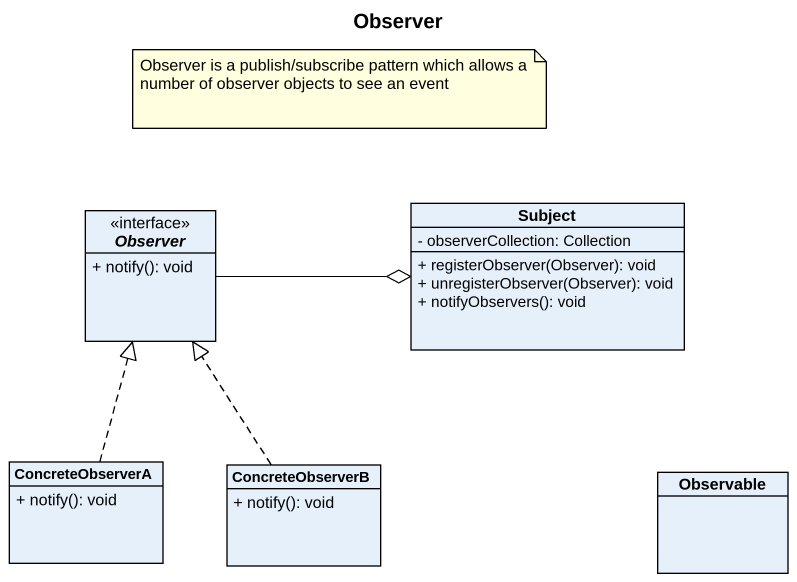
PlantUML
@startuml
title Observer
hide circle
hide empty members
skinparam classAttributeIconSize 0
interface Observer <<interface>> {
  + notify(): void
}
class Subject {
  - observerCollection: Collection
  + registerObserver(Observer): void
  + unregisterObserver(Observer): void
  + notifyObservers(): void
}
class ConcreteObserverA {
  + notify(): void
}
class ConcreteObserverB {
  + notify(): void
}
class Observable
Observer -right-o Subject
ConcreteObserverA .up.|> Observer
ConcreteObserverB .up.|> Observer
note as N1
  Observer is a publish/subscribe pattern which allows a number of observer objects to see an event
end note
@enduml
